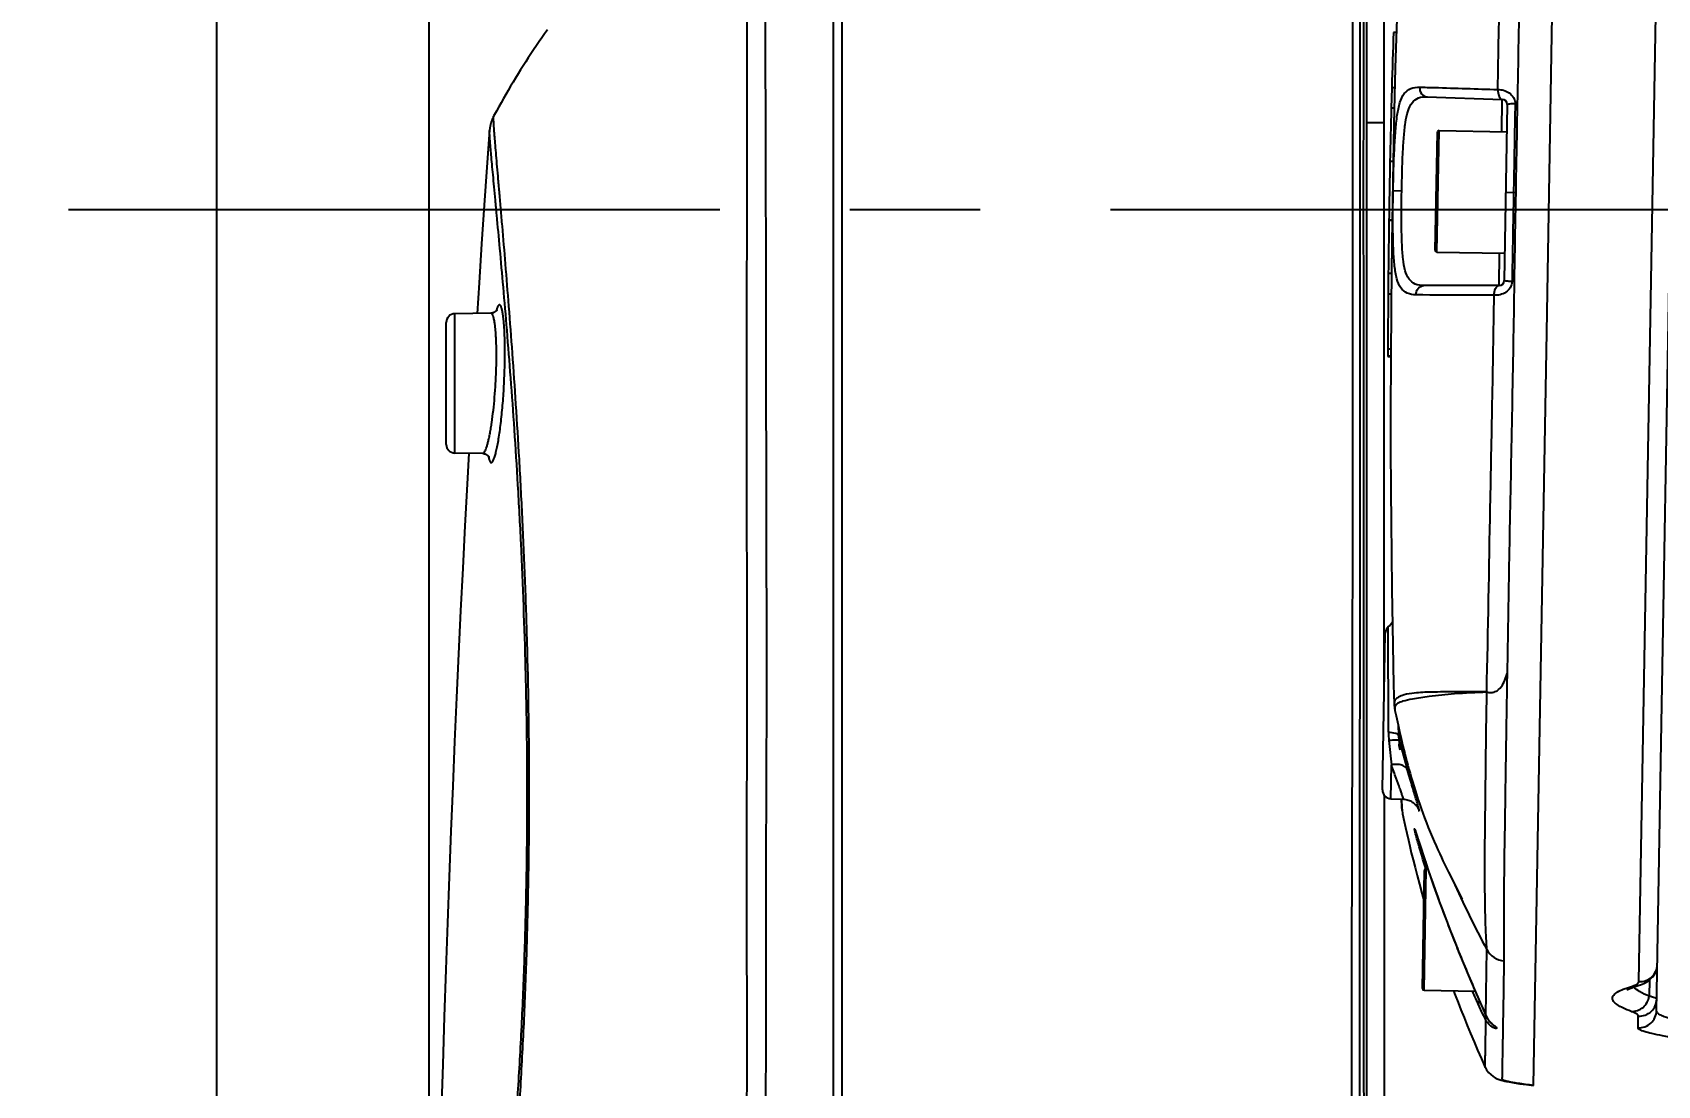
# Model space of a CAD drawing. Header units: millimetres. Extents: x 5828 to 6704, y 123 to 421.
# Drawn here: x 6445.01 to 6449.689, y 272.848 to 275.879 of the extents above; entities that cross this region are included whole.
import ezdxf

# ---------------------------------------------------------------- set-up
doc = ezdxf.new("R2010")
doc.units = ezdxf.units.MM
doc.linetypes.add('CENTER', pattern=[0.6, 0.375, -0.075, 0.075, -0.075])
for name, color, linetype in [('中心线', 7, 'Continuous'), ('外形图', 7, 'Continuous'), ('尺寸标注', 7, 'Continuous')]:
    doc.layers.add(name, color=color, linetype=linetype)
doc.styles.add('微软雅黑', font='msyh.ttc', dxfattribs={"height": 1.5})
doc.dimstyles.new('尺寸标注_1_20比例', dxfattribs={"dimtxt": 1.5, "dimasz": 1.25, "dimexe": 0.5, "dimexo": 0.4, "dimgap": 0.5, "dimtad": 1, "dimdec": 1, "dimlfac": 20, "dimdsep": 46, "dimtxsty": '微软雅黑', "dimcen": 0.09, "dimadec": 0, "dimazin": 0, "dimtp": 0.01, "dimtm": 0.01, "dimtfac": 1, "dimtdec": 1, "dimtofl": 0, "dimtmove": 0, "dimatfit": 3, "dimfxl": 1, "dimtolj": 1, "dimarcsym": 0})

# ---------------------------------------------------------------- blocks, each defined once
blk = doc.blocks.new('*D1094')
at = {"layer": 'Defpoints', "color": 0}
for p in [(6458.0147, 282.1502), (6446.1521, 270.8153), (6458.0147, 270.6863)]:
    blk.add_point(p, dxfattribs=at)
at = {"layer": '尺寸标注', "color": 0, "lineweight": -2}
for p, q in [((6446.1521, 271.2153), (6446.1521, 282.6502)), ((6458.0147, 271.0863), (6458.0147, 282.6502)), ((6447.4021, 282.1502), (6456.7647, 282.1502))]:
    blk.add_line(p, q, dxfattribs=at)
at = {"layer": '尺寸标注', "color": 0}
for points in [[(6447.4021, 282.3585), (6447.4021, 281.9418), (6446.1521, 282.1502)], [(6456.7647, 281.9418), (6456.7647, 282.3585), (6458.0147, 282.1502)]]:
    blk.add_solid(points, dxfattribs=at)
at = {"layer": '尺寸标注', "color": 0, "insert": (6452.2031, 283.4218), "char_height": 1.5, "attachment_point": 5, "style": '微软雅黑'}
blk.add_mtext('\\A1;{\\fAlibaba PuHuiTi 3.0 55 Regular|b0|i0|c134|p18;237.4}', dxfattribs=at)
blk = doc.blocks.new('*D1095')
at = {"layer": 'Defpoints', "color": 0}
for p in [(6458.6099, 287.4405), (6445.5413, 244.9578), (6458.6099, 244.9009)]:
    blk.add_point(p, dxfattribs=at)
at = {"layer": '尺寸标注', "color": 0, "lineweight": -2}
for p, q in [((6445.5413, 245.3578), (6445.5413, 287.9405)), ((6458.6099, 245.3009), (6458.6099, 287.9405)), ((6446.7913, 287.4405), (6457.3599, 287.4405))]:
    blk.add_line(p, q, dxfattribs=at)
at = {"layer": '尺寸标注', "color": 0}
for points in [[(6446.7913, 287.6488), (6446.7913, 287.2322), (6445.5413, 287.4405)], [(6457.3599, 287.2322), (6457.3599, 287.6488), (6458.6099, 287.4405)]]:
    blk.add_solid(points, dxfattribs=at)
at = {"layer": '尺寸标注', "color": 0, "insert": (6451.8537, 288.7121), "char_height": 1.5, "attachment_point": 5, "style": '微软雅黑'}
blk.add_mtext('\\A1;{\\fAlibaba PuHuiTi 3.0 55 Regular|b0|i0|c134|p18;260}', dxfattribs=at)

msp = doc.modelspace()

# ---------------------------------------------------------------- linework, layer by layer
at = {"layer": '中心线', "linetype": 'CENTER', "ltscale": 5}
msp.add_line((6458.9889, 275.3693), (6445.0104, 275.3693), dxfattribs=at)
at = {"layer": '外形图', "linetype": 'ByBlock'}
for p, q in [((6449.384, 275.8164), (6449.4219, 277.9843)), ((6449.6861, 273.0637), (6449.768, 277.757)), ((6449.6353, 273.1476), (6449.7144, 277.6749)), ((6448.9016, 273.9646), (6448.9016, 277.0939)), ((6447.3416, 261.0672), (6447.3416, 276.4787)), ((6448.8516, 276.4997), (6448.8516, 270.2569)), ((6448.9381, 275.9184), (6448.9341, 275.7776)), ((6448.9369, 275.8792), (6448.9287, 275.8793)), ((6449.3701, 275.0165), (6449.384, 275.8164)), ((6448.9341, 275.7776), (6448.93, 275.6144)), ((6448.9238, 275.7198), (6448.9223, 275.6615)), ((6448.9326, 275.7202), (6448.9238, 275.7204)), ((6448.9238, 275.7204), (6448.9238, 275.7198)), ((6448.9311, 275.6614), (6448.9223, 275.6615)), ((6449.0254, 275.6944), (6449.242, 275.6868)), ((6449.2404, 275.5939), (6449.242, 275.6868)), ((6449.2565, 275.6716), (6449.2477, 275.1657)), ((6448.9016, 275.6193), (6448.8516, 275.6193)), ((6448.93, 275.6144), (6448.9267, 275.4519)), ((6449.0491, 275.2521), (6449.0551, 275.5921)), ((6449.0541, 275.2471), (6449.0602, 275.597)), ((6449.0602, 275.597), (6449.2551, 275.5936)), ((6448.9278, 275.5082), (6448.9187, 275.5083)), ((6448.9267, 275.4519), (6448.9239, 275.2752)), ((6448.928, 275.4243), (6448.9262, 275.4243)), ((6448.928, 275.4243), (6448.9525, 275.4239)), ((6449.2816, 275.4181), (6449.2521, 275.4186)), ((6448.9158, 275.3389), (6448.9158, 275.3386)), ((6448.9248, 275.3388), (6448.9158, 275.3389)), ((6448.9248, 275.3385), (6448.9158, 275.3386)), ((6448.9239, 275.2752), (6448.9219, 275.0963)), ((6449.0541, 275.2471), (6449.249, 275.2437)), ((6449.2327, 275.1509), (6449.2343, 275.2439)), ((6448.914, 275.1854), (6448.9135, 275.1266)), ((6448.9228, 275.1853), (6448.914, 275.1854)), ((6449.2327, 275.1509), (6449.0159, 275.1509)), ((6448.9222, 275.1264), (6448.9135, 275.1266)), ((6446.3304, 275.0716), (6446.2262, 275.0697)), ((6446.2262, 274.6689), (6446.2262, 275.0697)), ((6448.9219, 275.0963), (6448.9208, 274.9301)), ((6446.2016, 274.6939), (6446.2016, 275.0448)), ((6449.3322, 272.8485), (6449.3701, 275.0165)), ((6448.921, 274.9674), (6448.9128, 274.9676)), ((6448.9128, 274.9674), (6448.9128, 274.9487)), ((6448.9128, 274.9487), (6448.9209, 274.9486)), ((6448.9128, 274.9486), (6448.9128, 274.9479)), ((6448.9128, 274.9479), (6448.9128, 274.9472)), ((6448.9128, 274.9472), (6448.9209, 274.947)), ((6448.9208, 274.9301), (6448.9205, 274.798)), ((6448.9205, 274.798), (6448.9206, 274.6849)), ((6448.9206, 274.6849), (6448.9211, 274.56)), ((6446.3066, 274.6675), (6446.2262, 274.6689)), ((6448.9211, 274.56), (6448.9217, 274.4706)), ((6448.9217, 274.4706), (6448.9227, 274.3764)), ((6448.9227, 274.3764), (6448.924, 274.2769)), ((6448.924, 274.2769), (6448.9257, 274.1715)), ((6448.9257, 274.1715), (6448.9279, 274.0594)), ((6448.897, 273.6991), (6448.9049, 274.1499)), ((6448.933, 273.9276), (6448.9362, 273.9126)), ((6448.9362, 273.9126), (6448.9419, 273.8867)), ((6448.9419, 273.8867), (6448.9463, 273.8674)), ((6448.9422, 273.8856), (6448.9433, 273.8563)), ((6448.9433, 273.8562), (6448.9433, 273.8563)), ((6448.9438, 273.8562), (6448.9448, 273.8311)), ((6448.9447, 273.8745), (6448.9459, 273.839)), ((6448.9463, 273.8674), (6448.9511, 273.8469)), ((6448.9511, 273.8469), (6448.9562, 273.8255)), ((6448.9562, 273.8255), (6448.9617, 273.8036)), ((6448.9211, 273.6737), (6448.9228, 273.7717)), ((6448.9016, 273.6842), (6448.9016, 270.2408)), ((6448.9211, 273.6737), (6448.9573, 273.6724)), ((6448.9509, 273.6726), (6448.9511, 273.6685)), ((6448.951, 273.6727), (6448.9518, 273.651)), ((6448.9511, 273.6685), (6448.9515, 273.658)), ((6448.9511, 273.6685), (6448.9513, 273.6643)), ((6448.9517, 273.6556), (6448.9518, 273.651)), ((6448.9518, 273.651), (6448.9518, 273.6508)), ((6448.9518, 273.6508), (6448.9518, 273.6503)), ((6448.952, 273.6726), (6448.9522, 273.6686)), ((6448.9522, 273.6686), (6448.9522, 273.6684)), ((6448.9522, 273.6684), (6448.9529, 273.6511)), ((6448.9529, 273.6511), (6448.9529, 273.6508)), ((6448.9529, 273.6508), (6448.9534, 273.6387)), ((6448.9597, 273.6085), (6448.9634, 273.5914)), ((6448.9634, 273.5914), (6448.967, 273.5751)), ((6448.967, 273.5751), (6448.9718, 273.5542)), ((6448.9909, 273.583), (6448.9911, 273.5826)), ((6448.9911, 273.5826), (6448.9913, 273.582)), ((6448.9913, 273.582), (6448.9916, 273.5812)), ((6448.9916, 273.5812), (6448.992, 273.5799)), ((6448.992, 273.5799), (6448.9926, 273.5783)), ((6448.9926, 273.5783), (6448.9937, 273.5748)), ((6448.9937, 273.5748), (6448.9962, 273.5672)), ((6448.9718, 273.5542), (6448.9757, 273.5374)), ((6448.9757, 273.5374), (6448.9802, 273.5185)), ((6448.9802, 273.5185), (6448.9853, 273.4979)), ((6449.0073, 273.533), (6449.0159, 273.507)), ((6448.9853, 273.4979), (6448.9908, 273.4758)), ((6448.9908, 273.4758), (6448.9969, 273.4525)), ((6449.0121, 273.1275), (6449.018, 273.4674)), ((6449.0159, 273.507), (6449.0229, 273.4859)), ((6449.017, 273.1224), (6449.0231, 273.4723)), ((6449.0229, 273.4859), (6449.0298, 273.4657)), ((6449.0231, 273.4723), (6449.0275, 273.4722)), ((6449.0298, 273.4657), (6449.0375, 273.4432)), ((6449.0798, 273.4779), (6449.0875, 273.4624)), ((6449.0875, 273.4624), (6449.1238, 273.3905)), ((6448.9969, 273.4525), (6449.0034, 273.4279)), ((6449.0034, 273.4279), (6449.0105, 273.4021)), ((6449.0375, 273.4432), (6449.0444, 273.4234)), ((6449.0444, 273.4234), (6449.0521, 273.4019)), ((6449.0105, 273.4021), (6449.0165, 273.381)), ((6449.0521, 273.4019), (6449.0607, 273.3782)), ((6449.0607, 273.3782), (6449.0678, 273.3589)), ((6449.0678, 273.3589), (6449.0756, 273.3382)), ((6449.0756, 273.3382), (6449.084, 273.316)), ((6449.084, 273.316), (6449.093, 273.2926)), ((6449.093, 273.2926), (6449.1027, 273.2679)), ((6449.1027, 273.2679), (6449.113, 273.2422)), ((6449.1951, 273.0501), (6449.1976, 273.2398)), ((6449.1276, 273.2063), (6449.1394, 273.1781)), ((6449.1394, 273.1781), (6449.1518, 273.1487)), ((6449.1518, 273.1487), (6449.1652, 273.1177)), ((6449.6657, 273.1521), (6449.6649, 273.1052)), ((6449.017, 273.1224), (6449.1643, 273.1198)), ((6449.1652, 273.1177), (6449.1948, 273.0501)), ((6449.1747, 273.0961), (6449.1745, 273.0964)), ((6449.1745, 273.0964), (6449.1747, 273.0961)), ((6449.1951, 273.0494), (6449.1948, 273.0501)), ((6449.1948, 273.0501), (6449.195, 273.0497)), ((6449.195, 273.0497), (6449.1951, 273.0494)), ((6449.1951, 273.0494), (6449.1951, 273.0501)), ((6449.633, 273.0147), (6449.6336, 273.0481)), ((6449.2, 273.0404), (6449.2002, 273.0401)), ((6449.2152, 273.0233), (6449.2155, 273.0231)), ((6449.1932, 272.9006), (6449.1931, 272.9007)), ((6449.244, 272.8623), (6449.2498, 272.8609)), ((6449.2496, 272.861), (6449.2498, 272.8609)), ((6449.2504, 272.8619), (6449.2502, 272.8619)), ((6449.3322, 272.8483), (6449.3322, 272.8485))]:
    msp.add_line(p, q, dxfattribs=at)
for points in [[(6446.4928, 275.8873), (6446.4847, 275.8759), (6446.4767, 275.8644), (6446.4688, 275.853), (6446.461, 275.8415), (6446.4532, 275.8299), (6446.4455, 275.8184), (6446.4379, 275.8068), (6446.4304, 275.7951), (6446.4229, 275.7835), (6446.4155, 275.7718), (6446.4083, 275.76), (6446.401, 275.7483), (6446.3939, 275.7365), (6446.3868, 275.7246), (6446.3798, 275.7128), (6446.3729, 275.7009), (6446.3661, 275.6889), (6446.3594, 275.677), (6446.3527, 275.665), (6446.3461, 275.653), (6446.3381, 275.6383)], [(6446.3381, 275.6382), (6446.3377, 275.6374), (6446.3372, 275.6365), (6446.3368, 275.6356), (6446.3364, 275.6348), (6446.336, 275.6339), (6446.3356, 275.6331), (6446.3352, 275.6323), (6446.3348, 275.6315), (6446.3345, 275.6307), (6446.3341, 275.6299), (6446.3338, 275.6291), (6446.3335, 275.6284), (6446.3332, 275.6276), (6446.3329, 275.6269), (6446.3326, 275.6261), (6446.3324, 275.6254), (6446.3321, 275.6247), (6446.3319, 275.624), (6446.3316, 275.6233), (6446.3314, 275.6227), (6446.3312, 275.622), (6446.331, 275.6214), (6446.3308, 275.6207), (6446.3306, 275.6201), (6446.3304, 275.6195), (6446.3302, 275.6188), (6446.33, 275.6182), (6446.3299, 275.6176), (6446.3297, 275.617), (6446.3295, 275.6164), (6446.3294, 275.6158), (6446.3292, 275.6153), (6446.3291, 275.6147), (6446.329, 275.6141), (6446.3288, 275.6136), (6446.3287, 275.613), (6446.3286, 275.6125), (6446.3284, 275.6119), (6446.3283, 275.6114), (6446.3282, 275.6108), (6446.3281, 275.6103), (6446.328, 275.6098), (6446.3279, 275.6092), (6446.3278, 275.6087), (6446.3277, 275.6082), (6446.3276, 275.6077), (6446.3275, 275.6072), (6446.3274, 275.6066), (6446.3274, 275.6061), (6446.3273, 275.6056), (6446.3272, 275.6051), (6446.3271, 275.6046), (6446.3271, 275.6041), (6446.327, 275.6036), (6446.3269, 275.6031), (6446.3269, 275.6025), (6446.3268, 275.602), (6446.3267, 275.6015), (6446.3267, 275.601), (6446.3266, 275.6005), (6446.3266, 275.6), (6446.3265, 275.5994), (6446.3265, 275.5989), (6446.3264, 275.5984), (6446.3264, 275.5978), (6446.3187, 275.4917)], [(6446.3187, 275.4917), (6446.3111, 275.3821), (6446.3035, 275.2713), (6446.2962, 275.1592), (6446.2905, 275.0709)], [(6446.3472, 275.0801), (6446.3472, 275.0801), (6446.3471, 275.08), (6446.3471, 275.08), (6446.3471, 275.0799), (6446.347, 275.0799), (6446.347, 275.0798), (6446.3469, 275.0797), (6446.3469, 275.0796), (6446.3468, 275.0795), (6446.3467, 275.0794), (6446.3466, 275.0793), (6446.3465, 275.0792), (6446.3464, 275.079), (6446.3463, 275.0789), (6446.3462, 275.0787), (6446.3461, 275.0786), (6446.3459, 275.0784), (6446.3458, 275.0783), (6446.3456, 275.0781), (6446.3455, 275.0779), (6446.3453, 275.0778), (6446.3451, 275.0776), (6446.345, 275.0774), (6446.3448, 275.0772), (6446.3446, 275.077), (6446.3444, 275.0769), (6446.3441, 275.0767), (6446.3439, 275.0765), (6446.3437, 275.0763), (6446.3434, 275.0761), (6446.3432, 275.0759), (6446.3429, 275.0757), (6446.3426, 275.0755), (6446.3424, 275.0753), (6446.3421, 275.0751), (6446.3418, 275.0749), (6446.3414, 275.0747), (6446.3411, 275.0745), (6446.3408, 275.0743), (6446.3404, 275.0741), (6446.3401, 275.0739), (6446.3397, 275.0738), (6446.3393, 275.0736), (6446.3389, 275.0734), (6446.3385, 275.0732), (6446.3381, 275.0731), (6446.3377, 275.0729), (6446.3372, 275.0728), (6446.3368, 275.0726), (6446.3363, 275.0725), (6446.3359, 275.0723), (6446.3354, 275.0722), (6446.3349, 275.0721), (6446.3344, 275.072), (6446.3339, 275.0719), (6446.3334, 275.0718), (6446.3329, 275.0718), (6446.3324, 275.0717), (6446.3319, 275.0716), (6446.3314, 275.0716), (6446.3309, 275.0716), (6446.3304, 275.0716)], [(6446.2666, 274.6682), (6446.2617, 274.5792), (6446.2552, 274.4592), (6446.249, 274.3378), (6446.2429, 274.2151), (6446.2369, 274.0909), (6446.2312, 273.9654), (6446.2256, 273.8384), (6446.2202, 273.71), (6446.215, 273.5802), (6446.2099, 273.4489), (6446.2051, 273.3162), (6446.2004, 273.1819), (6446.1959, 273.0461), (6446.1916, 272.9088), (6446.1874, 272.77)], [(6446.3066, 274.6675), (6446.3071, 274.6675), (6446.3076, 274.6674), (6446.3081, 274.6674), (6446.3086, 274.6674), (6446.3091, 274.6673), (6446.3097, 274.6672), (6446.3102, 274.6671), (6446.3107, 274.667), (6446.3112, 274.6669), (6446.3117, 274.6668), (6446.3122, 274.6667), (6446.3127, 274.6665), (6446.3132, 274.6664), (6446.3136, 274.6662), (6446.3141, 274.6661), (6446.3145, 274.6659), (6446.315, 274.6657), (6446.3154, 274.6655), (6446.3158, 274.6653), (6446.3162, 274.6651), (6446.3166, 274.6649), (6446.317, 274.6647), (6446.3174, 274.6645), (6446.3178, 274.6643), (6446.3181, 274.664), (6446.3184, 274.6638), (6446.3188, 274.6636), (6446.3191, 274.6634), (6446.3194, 274.6632), (6446.3197, 274.6629), (6446.32, 274.6627), (6446.3203, 274.6625), (6446.3205, 274.6623), (6446.3208, 274.662), (6446.321, 274.6618), (6446.3213, 274.6616), (6446.3215, 274.6614), (6446.3217, 274.6612), (6446.3219, 274.6609), (6446.3221, 274.6607), (6446.3223, 274.6605), (6446.3225, 274.6603), (6446.3226, 274.6601), (6446.3228, 274.6599), (6446.323, 274.6597), (6446.3231, 274.6595), (6446.3233, 274.6594), (6446.3234, 274.6592), (6446.3235, 274.659), (6446.3236, 274.6588), (6446.3237, 274.6587), (6446.3238, 274.6585), (6446.3239, 274.6584), (6446.324, 274.6582), (6446.3241, 274.6581), (6446.3242, 274.658), (6446.3242, 274.6579), (6446.3243, 274.6577), (6446.3244, 274.6576), (6446.3244, 274.6576), (6446.3244, 274.6575), (6446.3245, 274.6574), (6446.3245, 274.6574), (6446.3245, 274.6573), (6446.3245, 274.6573), (6446.3245, 274.6573)], [(6448.9279, 274.0594), (6448.9293, 274.0005), (6448.9306, 273.9469)], [(6448.9306, 273.9469), (6448.9308, 273.9437), (6448.9317, 273.9344), (6448.933, 273.9276)], [(6448.9617, 273.8036), (6448.9645, 273.7925), (6448.9674, 273.7814), (6448.9704, 273.7701), (6448.9735, 273.7586), (6448.9767, 273.7471), (6448.9801, 273.7352), (6448.9836, 273.7232), (6448.9873, 273.7109), (6448.9911, 273.6984), (6448.9951, 273.6857), (6448.9993, 273.6728), (6449.0037, 273.6596), (6449.0083, 273.6461), (6449.0132, 273.6325), (6449.0183, 273.6186), (6449.0236, 273.6047), (6449.029, 273.5909), (6449.0346, 273.5772), (6449.0402, 273.5637), (6449.0458, 273.5507), (6449.0514, 273.5381), (6449.0568, 273.5263), (6449.0619, 273.5152), (6449.0667, 273.505), (6449.0713, 273.4954), (6449.0798, 273.4779)], [(6448.9518, 273.6503), (6448.9519, 273.6498), (6448.9519, 273.6492), (6448.9519, 273.6486), (6448.952, 273.6481), (6448.952, 273.6475), (6448.9521, 273.647), (6448.9521, 273.6465), (6448.9522, 273.646), (6448.9523, 273.6454), (6448.9524, 273.6446), (6448.9525, 273.6437), (6448.9526, 273.6426), (6448.9529, 273.6413), (6448.9532, 273.6397), (6448.9534, 273.6387)], [(6448.9574, 273.6724), (6448.9604, 273.6722), (6448.9643, 273.6717), (6448.9679, 273.6709), (6448.9714, 273.6699), (6448.9746, 273.6687), (6448.9776, 273.6674), (6448.9803, 273.6659), (6448.9829, 273.6643), (6448.9853, 273.6627), (6448.9875, 273.661), (6448.9894, 273.6592), (6448.9912, 273.6575), (6448.9928, 273.6558), (6448.9941, 273.6543), (6448.9952, 273.6528), (6448.9962, 273.6515), (6448.9971, 273.6503), (6448.9978, 273.6491), (6448.9984, 273.6482), (6448.9988, 273.6473), (6448.9992, 273.6466), (6448.9995, 273.6461), (6448.9997, 273.6457), (6448.9998, 273.6454), (6448.9999, 273.6452), (6448.9999, 273.6452)], [(6448.9534, 273.6387), (6448.9545, 273.6331), (6448.9547, 273.6323), (6448.9549, 273.6313), (6448.9551, 273.6303), (6448.9597, 273.6085)], [(6448.9908, 273.5834), (6448.9908, 273.5834), (6448.9908, 273.5833), (6448.9909, 273.5832), (6448.9909, 273.583)], [(6448.9962, 273.5672), (6448.9993, 273.5577), (6448.9998, 273.5561), (6449.0004, 273.5544), (6449.001, 273.5526), (6449.0016, 273.5507), (6449.0073, 273.533)], [(6449.1238, 273.3905), (6449.1266, 273.3848), (6449.1268, 273.3845)], [(6449.113, 273.2422), (6449.1165, 273.2334), (6449.1276, 273.2063)], [(6449.6222, 273.1326), (6449.6359, 273.1369), (6449.6405, 273.1384), (6449.645, 273.1402), (6449.6494, 273.1421), (6449.6538, 273.1443), (6449.6582, 273.1468), (6449.6626, 273.1497), (6449.667, 273.1531), (6449.6712, 273.1569), (6449.6753, 273.1614), (6449.679, 273.1664), (6449.6822, 273.1719), (6449.6848, 273.1779), (6449.6868, 273.1842), (6449.688, 273.1906), (6449.6884, 273.1966)], [(6449.1021, 273.1209), (6449.1066, 273.1088), (6449.1147, 273.0875), (6449.1232, 273.0659), (6449.132, 273.0437), (6449.1411, 273.0211), (6449.1507, 272.9979), (6449.1608, 272.9742), (6449.1712, 272.9499), (6449.1822, 272.925), (6449.1932, 272.9006)], [(6449.6026, 273.1244), (6449.6023, 273.1241), (6449.6028, 273.1245), (6449.605, 273.1257), (6449.6089, 273.1276), (6449.6147, 273.1299), (6449.6222, 273.1326)], [(6449.1948, 273.0501), (6449.1969, 273.0458), (6449.1994, 273.0413), (6449.2021, 273.0374), (6449.2047, 273.034), (6449.2071, 273.0312), (6449.2094, 273.0288), (6449.2114, 273.0268), (6449.2131, 273.0253), (6449.2152, 273.0233)], [(6449.1932, 272.9008), (6449.197, 272.8937), (6449.2026, 272.886), (6449.209, 272.8796), (6449.2155, 272.8745), (6449.2217, 272.8708), (6449.2275, 272.8679), (6449.233, 272.8657), (6449.2384, 272.8639), (6449.244, 272.8623)], [(6449.2497, 272.8609), (6449.2621, 272.8584), (6449.2764, 272.8559), (6449.2927, 272.8534), (6449.3114, 272.8509), (6449.3322, 272.8484)]]:
    msp.add_lwpolyline(points, dxfattribs=at)
for centre, radius, start, end in [((6477.171, 274.9313), 28.2581, 178.0774, 178.39959), ((6477.1668, 274.9314), 28.254, 178.51918, 178.82985), ((6449.2415, 275.6719), 0.015, 359, 88), ((6449.0601, 275.592), 0.005, 89, 179), ((6477.1641, 274.9314), 28.2512, 178.82985, 179.17352), ((6477.1664, 274.9314), 28.2536, 179.17416, 179.48478), ((6449.0541, 275.2521), 0.005, 179, 269), ((6449.2327, 275.1659), 0.015, 270, 359), ((6477.171, 274.9313), 28.2582, 179.60415, 179.92634), ((6446.2266, 275.0448), 0.025, 91, 180), ((6446.2266, 274.6939), 0.025, 180, 269), ((6448.9299, 274.1495), 0.025, 129.5822, 179), ((6448.8821, 274.2073), 0.05, 309.5822, 330.3588), ((6448.9708, 273.9357), 0.0387, 190.6275, 192.1377), ((6449.1657, 273.8657), 0.2513, 180.1868, 185.6333), ((6462.184, 275.1825), 13.3359, 185.77315, 186.0726), ((6449.0215, 273.8593), 0.0782, 182.3141, 195.0789), ((6454.1079, 275.2452), 5.3501, 195.2385, 196.1651), ((6449.0164, 273.8339), 0.0722, 182.2516, 195.2205), ((6448.922, 273.6987), 0.025, 179, 268), ((6449.2422, 273.7403), 0.2604, 201.136, 201.3311), ((6449.2159, 273.73), 0.2322, 201.3325, 201.4578), ((6449.023, 273.4673), 0.005, 89, 179), ((6451.8612, 274.6788), 3.0275, 204.1855, 208.3799), ((6449.2518, 273.2678), 0.061, 207.2694, 266.135), ((6449.6384, 273.1975), 0.05, 266.4578, 358.9323), ((6449.0171, 273.1274), 0.005, 179, 269), ((6451.4516, 274.1537), 2.5183, 204.2371, 205.2727), ((6449.6367, 273.0979), 0.05, 266.4786, 358.9613), ((6449.2159, 273.0453), 0.0229, 166.9715, 167.9924), ((6449.2162, 273.0452), 0.0232, 163.2111, 166.9653), ((6449.2549, 273.0762), 0.0655, 204.1748, 204.8563), ((6449.2553, 273.0764), 0.066, 204.8594, 208.4713), ((6449.2556, 273.0766), 0.0663, 208.4693, 209.625), ((6449.2561, 273.0768), 0.0669, 209.6282, 213.0505), ((6449.6361, 273.0646), 0.05, 266.4849, 358.9685), ((6449.2798, 273.1021), 0.1016, 230.2358, 230.8493), ((6449.2628, 272.9184), 0.0589, 257.2576, 266.1728)]:
    msp.add_arc(centre, radius, start, end, dxfattribs=at)
for points, knots in [([(6449.2291, 275.7152), (6449.231, 275.8186), (6449.2348, 276.0214), (6449.2403, 276.402), (6449.245, 276.6791), (6449.2475, 276.8569)], [0, 0, 0, 0, 0.271929, 0.532696, 1, 1, 1, 1]), ([(6449.2816, 275.4181), (6449.2837, 275.5419), (6449.2885, 275.786), (6449.2946, 276.1434), (6449.299, 276.4803), (6449.3037, 276.6968), (6449.305, 276.8)], [0, 0, 0, 0, 0.268749, 0.529973, 0.775943, 1, 1, 1, 1]), ([(6448.8094, 273.3694), (6448.8095, 273.4181), (6448.8097, 273.5154), (6448.8102, 273.6612), (6448.8107, 273.8062), (6448.8114, 274.0899), (6448.8113, 274.4142), (6448.8114, 274.7755), (6448.8117, 275.1045), (6448.8119, 275.4132), (6448.8117, 275.6992), (6448.8114, 275.8851), (6448.811, 276.0497), (6448.8106, 276.1912), (6448.8102, 276.3087), (6448.8098, 276.401), (6448.8093, 276.4618), (6448.809, 276.4973), (6448.8088, 276.5105), (6448.8087, 276.5161)], [0, 0, 0, 0, 0.046461, 0.092802, 0.138926, 0.184749, 0.363226, 0.448155, 0.529175, 0.67692, 0.742494, 0.801776, 0.854218, 0.899338, 0.936753, 0.966169, 0.987326, 0.994734, 1, 1, 1, 1]), ([(6447.1184, 276.4627), (6447.1184, 276.4552), (6447.1185, 276.4356), (6447.1187, 276.3781), (6447.119, 276.3023), (6447.1192, 276.2086), (6447.1194, 276.0806), (6447.1197, 275.8906), (6447.1206, 275.6291), (6447.1214, 275.3267), (6447.1218, 274.9889), (6447.1223, 274.6879), (6447.1229, 274.434), (6447.1233, 274.2356), (6447.1236, 274.0333), (6447.1232, 273.828), (6447.1223, 273.6206), (6447.1216, 273.4469), (6447.1216, 273.3076), (6447.1218, 273.2032), (6447.122, 273.0989), (6447.1219, 272.995), (6447.1213, 272.8915), (6447.1206, 272.7884), (6447.1205, 272.6856), (6447.1209, 272.583), (6447.1216, 272.4803), (6447.1221, 272.3777), (6447.122, 272.2751), (6447.1214, 272.1382), (6447.1204, 272.0013), (6447.1198, 271.8644), (6447.1197, 271.7275), (6447.12, 271.5906), (6447.1203, 271.4537), (6447.1205, 271.3168), (6447.1204, 271.1455), (6447.1197, 270.94), (6447.1192, 270.7345), (6447.119, 270.5289), (6447.1191, 270.3232), (6447.1194, 270.0488), (6447.1197, 269.7055), (6447.1195, 269.2933), (6447.1191, 268.8808), (6447.1188, 268.4678), (6447.1185, 268.0544), (6447.1179, 267.6405), (6447.1169, 267.2262), (6447.1162, 266.8806), (6447.1159, 266.6038), (6447.1158, 266.3268), (6447.1161, 265.9801), (6447.1165, 265.5638), (6447.1164, 265.147), (6447.1163, 264.869), (6447.1163, 264.7299)], [0, 0, 0, 0, 0.001908, 0.00501, 0.014723, 0.021288, 0.028955, 0.047455, 0.06988, 0.09581, 0.124774, 0.156259, 0.172773, 0.189703, 0.206972, 0.2245, 0.242204, 0.260003, 0.268914, 0.277819, 0.286708, 0.295567, 0.304389, 0.313173, 0.32193, 0.330677, 0.339421, 0.348168, 0.356918, 0.365669, 0.38317, 0.391919, 0.400668, 0.418169, 0.426922, 0.435676, 0.453188, 0.470704, 0.488224, 0.505748, 0.523279, 0.540816, 0.575915, 0.611044, 0.646207, 0.681405, 0.716641, 0.751915, 0.78723, 0.822588, 0.840283, 0.857989, 0.893434, 0.928919, 0.964443, 1, 1, 1, 1]), ([(6447.315, 276.476), (6447.315, 276.456), (6447.315, 276.3971), (6447.3151, 276.2814), (6447.3151, 276.1119), (6447.3152, 275.7884), (6447.3152, 275.2811), (6447.3153, 274.5766), (6447.3153, 273.9242), (6447.3153, 273.4419), (6447.3153, 273.1605), (6447.3153, 272.8809), (6447.3152, 272.5332), (6447.3152, 272.117), (6447.3152, 271.7011), (6447.3151, 271.1462), (6447.315, 270.4521), (6447.3149, 269.3391), (6447.3148, 267.9437), (6447.3146, 266.2637), (6447.3146, 265.1411), (6447.3146, 264.5786)], [0, 0, 0, 0, 0.005054, 0.014844, 0.029176, 0.047796, 0.096414, 0.157092, 0.22544, 0.260921, 0.278704, 0.2964, 0.331428, 0.36638, 0.401334, 0.436301, 0.506289, 0.576374, 0.716945, 0.858146, 1, 1, 1, 1]), ([(6448.8319, 273.3693), (6448.8319, 273.4662), (6448.8322, 273.6593), (6448.8325, 273.9467), (6448.8325, 274.2293), (6448.8325, 274.5892), (6448.8326, 275.009), (6448.8327, 275.4672), (6448.8326, 275.8068), (6448.8324, 276.039), (6448.8323, 276.1799), (6448.8322, 276.2966), (6448.832, 276.3884), (6448.8318, 276.4542), (6448.8317, 276.4895), (6448.8316, 276.5026)], [0, 0, 0, 0, 0.092824, 0.184817, 0.275246, 0.363339, 0.52937, 0.677228, 0.802071, 0.854475, 0.899554, 0.936926, 0.966286, 0.98738, 1, 1, 1, 1]), ([(6448.843, 276.4884), (6448.8429, 276.4755), (6448.8429, 276.4408), (6448.8427, 276.3758), (6448.8426, 276.285), (6448.8424, 276.1148), (6448.8422, 275.8451), (6448.8419, 275.4601), (6448.8421, 275.092), (6448.8422, 274.7652), (6448.8422, 274.5007), (6448.8422, 274.2265), (6448.8423, 273.9449), (6448.8426, 273.6583), (6448.8428, 273.4659), (6448.8428, 273.3693)], [0, 0, 0, 0, 0.012414, 0.033311, 0.062511, 0.099762, 0.197076, 0.321913, 0.469985, 0.551178, 0.636228, 0.724402, 0.814942, 0.907071, 1, 1, 1, 1]), ([(6447.0689, 276.4455), (6447.0689, 276.4259), (6447.0689, 276.3683), (6447.0688, 276.2849), (6447.0684, 276.1909), (6447.0679, 276.0625), (6447.0674, 275.9178), (6447.0672, 275.7573), (6447.067, 275.5678), (6447.0667, 275.307), (6447.0662, 274.9689), (6447.0661, 274.6678), (6447.0665, 274.4139), (6447.0669, 274.2157), (6447.0672, 274.0136), (6447.0669, 273.8432), (6447.0665, 273.7057), (6447.066, 273.5671), (6447.0657, 273.4282), (6447.066, 273.2893), (6447.0665, 273.1851), (6447.067, 273.0811), (6447.0671, 272.9432), (6447.0663, 272.8059), (6447.0667, 272.6689), (6447.0675, 272.5665), (6447.0684, 272.4641), (6447.0689, 272.3617), (6447.0689, 272.2593), (6447.0683, 272.1227), (6447.0674, 271.9861), (6447.067, 271.8495), (6447.0671, 271.713), (6447.0676, 271.5764), (6447.068, 271.4398), (6447.0683, 271.3031), (6447.0682, 271.1323), (6447.0678, 270.9272), (6447.0674, 270.7221), (6447.0673, 270.4485), (6447.0679, 270.1749), (6447.0685, 269.901), (6447.0689, 269.627), (6447.0691, 269.3528), (6447.0691, 269.0785), (6447.0692, 268.8039), (6447.0694, 268.4605), (6447.0697, 268.0479), (6447.0697, 267.635), (6447.0693, 267.2215), (6447.0691, 266.8767), (6447.0691, 266.6006), (6447.0694, 266.3241), (6447.07, 265.9783), (6447.0705, 265.5629), (6447.0703, 265.1471), (6447.0698, 264.8697), (6447.0696, 264.731)], [0, 0, 0, 0, 0.005017, 0.014769, 0.021364, 0.029067, 0.04765, 0.058441, 0.070164, 0.096179, 0.125219, 0.15676, 0.173293, 0.190236, 0.207512, 0.225041, 0.233875, 0.242741, 0.26053, 0.269434, 0.278331, 0.28721, 0.296058, 0.313641, 0.322391, 0.331132, 0.339872, 0.348614, 0.357358, 0.366103, 0.383591, 0.392334, 0.401077, 0.418566, 0.427313, 0.436062, 0.453562, 0.471065, 0.488572, 0.506084, 0.541129, 0.558662, 0.576204, 0.611311, 0.628877, 0.646452, 0.681628, 0.716841, 0.752093, 0.787386, 0.82272, 0.840404, 0.858098, 0.893517, 0.928976, 0.964472, 1, 1, 1, 1]), ([(6448.928, 275.4243), (6448.9287, 275.4639), (6448.9301, 275.5212), (6448.9342, 275.5936), (6448.9386, 275.6388), (6448.9455, 275.6753), (6448.9571, 275.7034), (6448.9785, 275.7205), (6448.9957, 275.7222), (6449.0044, 275.722)], [0, 0, 0, 0, 0.356884, 0.516258, 0.653886, 0.765202, 0.850703, 0.921873, 1, 1, 1, 1]), ([(6449.0044, 275.722), (6449.0037, 275.7155), (6449.0068, 275.7018), (6449.0194, 275.6946), (6449.0254, 275.6944)], [0, 0, 0, 0, 0.523316, 1, 1, 1, 1]), ([(6449.0044, 275.722), (6449.0187, 275.7217), (6449.0936, 275.7197), (6449.1685, 275.7172), (6449.2291, 275.7152)], [0, 0, 0, 0, 0.19082, 1, 1, 1, 1]), ([(6449.2291, 275.7152), (6449.2348, 275.7154), (6449.2465, 275.7138), (6449.2629, 275.7063), (6449.2757, 275.6927), (6449.2791, 275.6802), (6449.279, 275.6741)], [0, 0, 0, 0, 0.23902, 0.487912, 0.742811, 1, 1, 1, 1]), ([(6449.2291, 275.715), (6449.2292, 275.7084), (6449.2305, 275.6983), (6449.2379, 275.687), (6449.242, 275.6868)], [0, 0, 0, 0, 0.616441, 1, 1, 1, 1]), ([(6448.9525, 275.4239), (6448.9532, 275.4595), (6448.9545, 275.5111), (6448.9583, 275.5765), (6448.9624, 275.6177), (6448.969, 275.6513), (6448.9801, 275.6775), (6449.0007, 275.6934), (6449.0171, 275.6947), (6449.0254, 275.6944)], [0, 0, 0, 0, 0.350342, 0.507789, 0.644932, 0.757211, 0.84457, 0.918239, 1, 1, 1, 1]), ([(6449.279, 275.6741), (6449.2761, 275.6741), (6449.2708, 275.674), (6449.2635, 275.6736), (6449.2596, 275.6729), (6449.2565, 275.6722), (6449.2565, 275.6716)], [0, 0, 0, 0, 0.383089, 0.701355, 0.913952, 1, 1, 1, 1]), ([(6449.279, 275.6741), (6449.2786, 275.6528), (6449.2772, 275.5676), (6449.2757, 275.4823), (6449.2746, 275.4182)], [0, 0, 0, 0, 0.24925, 1, 1, 1, 1]), ([(6446.4104, 264.3603), (6446.396, 264.6231), (6446.3771, 265.0175), (6446.3563, 265.5433), (6446.3382, 266.0686), (6446.3205, 266.7247), (6446.3067, 267.5111), (6446.3012, 268.1654), (6446.3001, 268.6881), (6446.3012, 269.2095), (6446.3055, 269.7301), (6446.314, 270.2498), (6446.3224, 270.6386), (6446.3312, 270.9621), (6446.3393, 271.2205), (6446.346, 271.4141), (6446.3533, 271.6073), (6446.3613, 271.8003), (6446.37, 271.9931), (6446.3791, 272.1858), (6446.3887, 272.3783), (6446.3974, 272.5385), (6446.405, 272.6664), (6446.4109, 272.7622), (6446.4167, 272.8584), (6446.422, 272.9551), (6446.4268, 273.0524), (6446.4321, 273.1833), (6446.437, 273.3476), (6446.4404, 273.5445), (6446.4413, 273.8032), (6446.4372, 274.0572), (6446.429, 274.3045), (6446.4213, 274.4803), (6446.4125, 274.6477), (6446.4028, 274.8055), (6446.3927, 274.9523), (6446.3825, 275.0871), (6446.3727, 275.209), (6446.3649, 275.302), (6446.3591, 275.3692), (6446.3552, 275.414), (6446.3517, 275.4549), (6446.3485, 275.4917), (6446.3456, 275.5246), (6446.3432, 275.5533), (6446.3415, 275.5746), (6446.3404, 275.5895), (6446.3397, 275.5992), (6446.3391, 275.6078), (6446.3386, 275.6153), (6446.3382, 275.6217), (6446.338, 275.6271), (6446.3378, 275.6314), (6446.3378, 275.6344), (6446.3378, 275.6362), (6446.3379, 275.6371), (6446.338, 275.6378), (6446.3381, 275.6381), (6446.3381, 275.6382)], [0, 0, 0, 0, 0.069978, 0.104941, 0.139884, 0.209701, 0.279394, 0.348935, 0.383648, 0.418322, 0.48753, 0.522043, 0.556491, 0.590884, 0.608062, 0.625223, 0.642362, 0.659474, 0.676569, 0.693662, 0.710752, 0.727802, 0.736305, 0.744805, 0.753328, 0.761905, 0.770545, 0.779242, 0.796725, 0.814222, 0.831604, 0.865483, 0.881735, 0.897369, 0.912265, 0.926304, 0.939376, 0.951384, 0.962243, 0.97187, 0.976195, 0.980181, 0.983819, 0.9871, 0.99002, 0.992573, 0.994756, 0.995706, 0.996563, 0.997326, 0.997994, 0.998566, 0.999044, 0.999426, 0.999713, 0.99982, 0.999903, 0.999963, 1, 1, 1, 1]), ([(6446.4018, 264.3605), (6446.3869, 264.6213), (6446.3673, 265.0126), (6446.3459, 265.5344), (6446.3274, 266.0557), (6446.3093, 266.7067), (6446.2955, 267.487), (6446.2901, 268.1362), (6446.2892, 268.6548), (6446.2904, 269.172), (6446.2949, 269.6885), (6446.3035, 270.2041), (6446.312, 270.5897), (6446.3226, 270.9746), (6446.3331, 271.2949), (6446.3428, 271.5507), (6446.3507, 271.7422), (6446.3594, 271.9334), (6446.3685, 272.1244), (6446.3781, 272.3154), (6446.3867, 272.4743), (6446.3941, 272.6012), (6446.3999, 272.6962), (6446.4059, 272.7912), (6446.4118, 272.8866), (6446.4172, 272.9826), (6446.4219, 273.0793), (6446.4258, 273.1766), (6446.4301, 273.307), (6446.4337, 273.47), (6446.4354, 273.6647), (6446.4343, 273.8572), (6446.4295, 274.1048), (6446.4207, 274.3443), (6446.4085, 274.5739), (6446.3985, 274.733), (6446.3879, 274.8814), (6446.3771, 275.0181), (6446.3665, 275.1422), (6446.3566, 275.2527), (6446.3489, 275.336), (6446.3434, 275.3952), (6446.3398, 275.4338), (6446.3365, 275.4684), (6446.3337, 275.499), (6446.3313, 275.5255), (6446.3293, 275.5479), (6446.3279, 275.5662), (6446.327, 275.5788), (6446.3265, 275.5867), (6446.3263, 275.5911), (6446.3262, 275.5945), (6446.3263, 275.5963), (6446.3263, 275.5971)], [0, 0, 0, 0, 0.069696, 0.104517, 0.139319, 0.20885, 0.278253, 0.3475, 0.382064, 0.416588, 0.485494, 0.519856, 0.554152, 0.588391, 0.622576, 0.63964, 0.656677, 0.673692, 0.6907, 0.707709, 0.724694, 0.733164, 0.74162, 0.750078, 0.758566, 0.767114, 0.775727, 0.784393, 0.793093, 0.810525, 0.827889, 0.845047, 0.86186, 0.893954, 0.908994, 0.923201, 0.936467, 0.948691, 0.95979, 0.969685, 0.978296, 0.982095, 0.985544, 0.988638, 0.991373, 0.993743, 0.995744, 0.997373, 0.998626, 0.999112, 0.999502, 0.999799, 1, 1, 1, 1]), ([(6448.994, 275.1241), (6448.9853, 275.1242), (6448.9682, 275.1265), (6448.9474, 275.1443), (6448.9368, 275.1728), (6448.9311, 275.2095), (6448.9283, 275.2548), (6448.9268, 275.3274), (6448.9273, 275.3847), (6448.928, 275.4243)], [0, 0, 0, 0, 0.078127, 0.149296, 0.234797, 0.34612, 0.483744, 0.643122, 1, 1, 1, 1]), ([(6449.0159, 275.1509), (6449.0076, 275.1509), (6448.9912, 275.1528), (6448.9712, 275.1694), (6448.9611, 275.196), (6448.9557, 275.2298), (6448.953, 275.2711), (6448.9515, 275.3366), (6448.9519, 275.3882), (6448.9525, 275.4239)], [0, 0, 0, 0, 0.081759, 0.155432, 0.242789, 0.355068, 0.492212, 0.649659, 1, 1, 1, 1]), ([(6449.2568, 274.0362), (6449.259, 274.1394), (6449.2619, 274.3559), (6449.2693, 274.6928), (6449.2757, 275.0502), (6449.2794, 275.2943), (6449.2816, 275.4181)], [0, 0, 0, 0, 0.224057, 0.470026, 0.731251, 1, 1, 1, 1]), ([(6449.2746, 275.4182), (6449.2735, 275.3542), (6449.272, 275.2689), (6449.2704, 275.1836), (6449.2701, 275.1624)], [0, 0, 0, 0, 0.75075, 1, 1, 1, 1]), ([(6448.994, 275.1241), (6448.9935, 275.1306), (6448.9971, 275.1441), (6449.0099, 275.1509), (6449.0159, 275.1509)], [0, 0, 0, 0, 0.523288, 1, 1, 1, 1]), ([(6449.2701, 275.1624), (6449.27, 275.1562), (6449.2662, 275.1439), (6449.2528, 275.1308), (6449.2362, 275.1238), (6449.2244, 275.1227), (6449.2188, 275.123)], [0, 0, 0, 0, 0.25719, 0.512092, 0.76099, 1, 1, 1, 1]), ([(6449.2188, 275.1231), (6449.2188, 275.1266), (6449.2195, 275.1334), (6449.2225, 275.1435), (6449.2284, 275.1509), (6449.2327, 275.1509)], [0, 0, 0, 0, 0.317628, 0.608642, 1, 1, 1, 1]), ([(6449.2701, 275.1624), (6449.2671, 275.1624), (6449.2619, 275.1627), (6449.2546, 275.1634), (6449.2507, 275.1642), (6449.2476, 275.165), (6449.2477, 275.1657)], [0, 0, 0, 0, 0.383083, 0.701346, 0.913946, 1, 1, 1, 1]), ([(6449.2188, 275.1231), (6449.1965, 275.1231), (6449.1216, 275.1232), (6449.0466, 275.1235), (6448.994, 275.1241)], [0, 0, 0, 0, 0.297157, 1, 1, 1, 1]), ([(6449.1973, 273.9814), (6449.2011, 274.1592), (6449.2059, 274.4363), (6449.2137, 274.8168), (6449.2171, 275.0196), (6449.2188, 275.1231)], [0, 0, 0, 0, 0.467304, 0.728071, 1, 1, 1, 1]), ([(6446.3438, 274.8693), (6446.3443, 274.8779), (6446.3451, 274.895), (6446.3459, 274.9207), (6446.3463, 274.9464), (6446.3461, 274.9678), (6446.3457, 274.985), (6446.3452, 274.9978), (6446.3445, 275.0107), (6446.3435, 275.0235), (6446.3424, 275.0341), (6446.3412, 275.0426), (6446.3402, 275.049), (6446.3392, 275.0542), (6446.3382, 275.0584), (6446.3373, 275.0615), (6446.3363, 275.0645), (6446.3352, 275.067), (6446.3342, 275.0689), (6446.3332, 275.0702), (6446.332, 275.0712), (6446.3309, 275.0716), (6446.3304, 275.0716)], [0, 0, 0, 0, 0.125019, 0.250038, 0.375057, 0.500075, 0.562585, 0.625094, 0.687604, 0.750113, 0.81262, 0.843875, 0.875129, 0.906381, 0.922008, 0.937635, 0.95326, 0.968879, 0.97669, 0.984496, 0.99228, 1, 1, 1, 1]), ([(6446.3681, 274.8681), (6446.3686, 274.8785), (6446.3695, 274.8994), (6446.3702, 274.9255), (6446.3705, 274.9464), (6446.3706, 274.9621), (6446.3705, 274.9778), (6446.3702, 274.9935), (6446.3697, 275.0092), (6446.3691, 275.0222), (6446.3684, 275.0327), (6446.3678, 275.0405), (6446.3672, 275.0483), (6446.3664, 275.0561), (6446.3654, 275.0639), (6446.3645, 275.0704), (6446.3636, 275.0755), (6446.3628, 275.0793), (6446.3619, 275.0832), (6446.3609, 275.0863), (6446.3601, 275.0888), (6446.3593, 275.0906), (6446.3584, 275.0923), (6446.3575, 275.0937), (6446.3565, 275.0946), (6446.3557, 275.0951), (6446.3547, 275.0952), (6446.3537, 275.095), (6446.3529, 275.0944), (6446.3519, 275.0935), (6446.3509, 275.0922), (6446.35, 275.0905), (6446.3488, 275.0882), (6446.3476, 275.0851), (6446.3463, 275.0814), (6446.3456, 275.0789), (6446.3452, 275.0777)], [0, 0, 0, 0, 0.125014, 0.250028, 0.312535, 0.375043, 0.43755, 0.500058, 0.562565, 0.625072, 0.656325, 0.687579, 0.718833, 0.750086, 0.781339, 0.812592, 0.828218, 0.843845, 0.859471, 0.875095, 0.882908, 0.89072, 0.89853, 0.906331, 0.910233, 0.914126, 0.918008, 0.921895, 0.925794, 0.929697, 0.937502, 0.945312, 0.953125, 0.968748, 0.984374, 1, 1, 1, 1]), ([(6446.3066, 274.6675), (6446.307, 274.6675), (6446.3079, 274.6677), (6446.3092, 274.6685), (6446.3104, 274.6698), (6446.3123, 274.6723), (6446.3145, 274.6767), (6446.3172, 274.6833), (6446.3198, 274.6918), (6446.3225, 274.7019), (6446.3252, 274.7136), (6446.3278, 274.7269), (6446.3304, 274.7415), (6446.3338, 274.7632), (6446.3375, 274.7928), (6446.3412, 274.8303), (6446.343, 274.8561), (6446.3438, 274.8693)], [0, 0, 0, 0, 0.005835, 0.012685, 0.021074, 0.031281, 0.057614, 0.092131, 0.134776, 0.185291, 0.243288, 0.308287, 0.379726, 0.456974, 0.626061, 0.809364, 1, 1, 1, 1]), ([(6446.3228, 274.6599), (6446.3234, 274.6567), (6446.3243, 274.6523), (6446.326, 274.6471), (6446.3272, 274.6444), (6446.3285, 274.6424), (6446.3298, 274.6415), (6446.3309, 274.6413), (6446.332, 274.6414), (6446.3334, 274.6422), (6446.3349, 274.644), (6446.3365, 274.6465), (6446.3381, 274.6499), (6446.3398, 274.6541), (6446.3415, 274.6591), (6446.3432, 274.6649), (6446.3449, 274.6715), (6446.3473, 274.6817), (6446.3502, 274.6962), (6446.3534, 274.7155), (6446.3566, 274.7371), (6446.3595, 274.7608), (6446.3622, 274.7861), (6446.3654, 274.822), (6446.3672, 274.8495), (6446.3681, 274.8681)], [0, 0, 0, 0, 0.038516, 0.053144, 0.064774, 0.073639, 0.080309, 0.083227, 0.08616, 0.092927, 0.101923, 0.113686, 0.128431, 0.146218, 0.167045, 0.19088, 0.217664, 0.247309, 0.31479, 0.392403, 0.479052, 0.573487, 0.67433, 0.780094, 1, 1, 1, 1]), ([(6448.9144, 273.8649), (6448.9143, 273.9017), (6448.9141, 273.9561), (6448.914, 274.0261), (6448.9139, 274.0725), (6448.9139, 274.1112), (6448.9139, 274.1378), (6448.9139, 274.1538), (6448.914, 274.1615), (6448.9138, 274.1661), (6448.914, 274.1682), (6448.9139, 274.1688)], [0, 0, 0, 0, 0.363601, 0.536539, 0.691741, 0.821375, 0.918919, 0.954055, 0.979473, 0.994852, 1, 1, 1, 1]), ([(6449.1973, 273.9814), (6449.1993, 273.9803), (6449.2037, 273.9795), (6449.212, 273.9792), (6449.2256, 273.982), (6449.2405, 273.9951), (6449.25, 274.0152), (6449.2544, 274.0292), (6449.2568, 274.0362)], [0, 0, 0, 0, 0.072485, 0.14195, 0.274299, 0.518614, 0.758168, 1, 1, 1, 1]), ([(6449.2477, 273.2069), (6449.248, 273.2262), (6449.2469, 273.2678), (6449.2474, 273.3405), (6449.2478, 273.4812), (6449.2513, 273.6544), (6449.2537, 273.8581), (6449.256, 273.9746), (6449.2568, 274.0362)], [0, 0, 0, 0, 0.069771, 0.150386, 0.263094, 0.578487, 0.777205, 1, 1, 1, 1]), ([(6449.1973, 273.9814), (6449.1679, 273.9814), (6449.1146, 273.9812), (6449.045, 273.9812), (6448.9949, 273.9793), (6448.9631, 273.9743), (6448.9449, 273.9677), (6448.9352, 273.9607), (6448.9311, 273.9536), (6448.9306, 273.949), (6448.9306, 273.9469)], [0, 0, 0, 0, 0.315554, 0.571068, 0.745867, 0.852403, 0.914524, 0.951904, 0.977838, 1, 1, 1, 1]), ([(6449.1978, 273.9804), (6449.1666, 273.9793), (6449.111, 273.9765), (6449.0394, 273.9696), (6448.9897, 273.962), (6448.9593, 273.9558), (6448.9424, 273.95), (6448.9341, 273.9428), (6448.9319, 273.9353), (6448.9324, 273.9308), (6448.9328, 273.9286)], [0, 0, 0, 0, 0.331613, 0.590676, 0.763329, 0.864992, 0.920127, 0.952006, 0.976285, 1, 1, 1, 1]), ([(6449.1976, 273.2398), (6449.1975, 273.2452), (6449.1965, 273.2616), (6449.1945, 273.2972), (6449.1928, 273.3546), (6449.1918, 273.4362), (6449.192, 273.5415), (6449.1938, 273.6694), (6449.1949, 273.8182), (6449.1967, 273.9242), (6449.1978, 273.9804)], [0, 0, 0, 0, 0.021846, 0.066662, 0.144095, 0.254491, 0.397217, 0.570555, 0.772396, 1, 1, 1, 1]), ([(6448.9433, 273.8563), (6448.9432, 273.8575), (6448.9405, 273.8602), (6448.9308, 273.8633), (6448.9215, 273.8645), (6448.9144, 273.8649)], [0, 0, 0, 0, 0.114896, 0.319856, 1, 1, 1, 1]), ([(6448.9459, 273.839), (6448.9455, 273.8401), (6448.9422, 273.8421), (6448.932, 273.8432), (6448.9226, 273.8422), (6448.9157, 273.8411)], [0, 0, 0, 0, 0.118736, 0.325192, 1, 1, 1, 1]), ([(6448.9693, 273.7557), (6448.9683, 273.7589), (6448.9637, 273.7653), (6448.9526, 273.771), (6448.9384, 273.7733), (6448.9282, 273.7726), (6448.9228, 273.7717)], [0, 0, 0, 0, 0.193791, 0.422, 0.694044, 1, 1, 1, 1]), ([(6448.9574, 273.6728), (6448.9573, 273.6739), (6448.9564, 273.6769), (6448.9545, 273.6829), (6448.9514, 273.6917), (6448.9453, 273.7087), (6448.9356, 273.7357), (6448.9274, 273.7588), (6448.9228, 273.7717)], [0, 0, 0, 0, 0.029886, 0.090289, 0.180133, 0.297724, 0.607418, 1, 1, 1, 1]), ([(6449.0031, 273.6382), (6449.0032, 273.6382), (6449.003, 273.6392), (6449.0029, 273.6404), (6449.0022, 273.6431), (6449.0009, 273.6483), (6448.9983, 273.6573), (6448.9944, 273.6707), (6448.9894, 273.6877), (6448.9834, 273.7078), (6448.9766, 273.7308), (6448.9718, 273.7471), (6448.9693, 273.7557)], [0, 0, 0, 0, 0.004264, 0.016784, 0.037762, 0.067189, 0.150857, 0.26627, 0.41141, 0.583897, 0.78105, 1, 1, 1, 1]), ([(6448.9573, 273.6724), (6448.9574, 273.6724), (6448.9575, 273.6726), (6448.9574, 273.6727), (6448.9574, 273.6728)], [0, 0, 0, 0, 0.3053, 1, 1, 1, 1]), ([(6448.9998, 273.6451), (6449.0002, 273.6441), (6449.0009, 273.6424), (6449.0019, 273.6401), (6449.0025, 273.639), (6449.0029, 273.6381), (6449.0031, 273.6382)], [0, 0, 0, 0, 0.425512, 0.733885, 0.924797, 1, 1, 1, 1]), ([(6448.9901, 273.5827), (6448.99, 273.5835), (6448.9897, 273.5849), (6448.9893, 273.586), (6448.9894, 273.5872), (6448.9897, 273.5864), (6448.9898, 273.5862)], [0, 0, 0, 0, 0.493777, 0.772411, 0.840581, 1, 1, 1, 1]), ([(6448.9898, 273.5862), (6448.9899, 273.586), (6448.9903, 273.5849), (6448.9907, 273.5838), (6448.991, 273.5829)], [0, 0, 0, 0, 0.177223, 1, 1, 1, 1]), ([(6449.0221, 273.4723), (6449.0146, 273.4962), (6449.0037, 273.5329), (6448.9932, 273.5698), (6448.9901, 273.5827)], [0, 0, 0, 0, 0.653973, 1, 1, 1, 1]), ([(6448.991, 273.5829), (6448.9939, 273.5748), (6449.0011, 273.5519), (6449.0228, 273.4856), (6449.0603, 273.3767), (6449.114, 273.2373), (6449.1546, 273.1419), (6449.1745, 273.0964)], [0, 0, 0, 0, 0.049411, 0.138682, 0.402178, 0.71348, 1, 1, 1, 1]), ([(6448.8054, 272.5868), (6448.8061, 272.6191), (6448.8075, 272.6837), (6448.8086, 272.7808), (6448.8091, 272.8781), (6448.8093, 272.9758), (6448.8093, 273.0739), (6448.8093, 273.2051), (6448.8093, 273.3036), (6448.8094, 273.3694)], [0, 0, 0, 0, 0.123722, 0.24772, 0.372114, 0.496953, 0.622238, 0.747919, 1, 1, 1, 1]), ([(6448.8297, 272.5893), (6448.8302, 272.6214), (6448.831, 272.6858), (6448.8316, 272.7825), (6448.8318, 272.8796), (6448.8318, 272.977), (6448.8318, 273.0748), (6448.8318, 273.2056), (6448.8318, 273.3038), (6448.8319, 273.3693)], [0, 0, 0, 0, 0.123588, 0.247582, 0.372029, 0.496937, 0.622276, 0.747973, 1, 1, 1, 1]), ([(6448.8428, 273.3693), (6448.8429, 273.3041), (6448.8429, 273.1739), (6448.8428, 273.0114), (6448.8429, 272.882), (6448.8431, 272.7538), (6448.8433, 272.658), (6448.8433, 272.5943)], [0, 0, 0, 0, 0.25246, 0.503932, 0.628992, 0.753438, 1, 1, 1, 1]), ([(6449.2502, 272.8619), (6449.2484, 272.8625), (6449.2457, 272.8635), (6449.2419, 272.8663), (6449.2421, 272.8707), (6449.2425, 272.875), (6449.2423, 272.8817), (6449.2427, 272.8909), (6449.2428, 272.9082), (6449.2433, 272.9341), (6449.2439, 272.971), (6449.2447, 273.0161), (6449.2456, 273.0706), (6449.2467, 273.1352), (6449.2473, 273.1818), (6449.2477, 273.2069)], [0, 0, 0, 0, 0.016203, 0.025257, 0.037363, 0.050148, 0.063905, 0.094337, 0.129024, 0.212482, 0.316996, 0.445286, 0.600071, 0.784123, 1, 1, 1, 1]), ([(6449.6143, 273.1336), (6449.6174, 273.1346), (6449.6229, 273.1364), (6449.6306, 273.14), (6449.6353, 273.1446), (6449.6353, 273.1476)], [0, 0, 0, 0, 0.370903, 0.65269, 1, 1, 1, 1]), ([(6449.1743, 273.0786), (6449.1739, 273.0796), (6449.1727, 273.0843), (6449.1744, 273.0892), (6449.1763, 273.0923)], [0, 0, 0, 0, 0.23005, 1, 1, 1, 1]), ([(6449.1747, 273.0961), (6449.1766, 273.0916), (6449.1834, 273.0763), (6449.1901, 273.061), (6449.1948, 273.0501)], [0, 0, 0, 0, 0.29198, 1, 1, 1, 1]), ([(6449.613, 273.0617), (6449.605, 273.0646), (6449.5911, 273.0702), (6449.574, 273.0795), (6449.5628, 273.0886), (6449.5579, 273.0995), (6449.5631, 273.1102), (6449.5746, 273.1185), (6449.5921, 273.1267), (6449.6062, 273.1313), (6449.6143, 273.1336)], [0, 0, 0, 0, 0.187939, 0.33034, 0.431408, 0.502947, 0.573614, 0.672936, 0.813545, 1, 1, 1, 1]), ([(6449.613, 273.0617), (6449.625, 273.0611), (6449.6506, 273.0696), (6449.6632, 273.0932), (6449.6649, 273.1052)], [0, 0, 0, 0, 0.497551, 1, 1, 1, 1]), ([(6449.6649, 273.1052), (6449.6555, 273.1092), (6449.6398, 273.1166), (6449.6252, 273.1267), (6449.6202, 273.132)], [0, 0, 0, 0, 0.582295, 1, 1, 1, 1]), ([(6449.6866, 273.097), (6449.6867, 273.0978), (6449.6846, 273.0995), (6449.6805, 273.1011), (6449.6735, 273.1032), (6449.6681, 273.1045), (6449.6649, 273.1052)], [0, 0, 0, 0, 0.093671, 0.284684, 0.585977, 1, 1, 1, 1]), ([(6449.1949, 273.0367), (6449.1935, 273.0395), (6449.1864, 273.0533), (6449.1797, 273.0674), (6449.1743, 273.0786)], [0, 0, 0, 0, 0.199832, 1, 1, 1, 1]), ([(6449.6336, 273.0481), (6449.6337, 273.0508), (6449.6256, 273.0572), (6449.6184, 273.0598), (6449.613, 273.0617)], [0, 0, 0, 0, 0.326009, 1, 1, 1, 1]), ([(6450.6666, 272.9397), (6450.5976, 272.9428), (6450.4639, 272.9501), (6450.2729, 272.9639), (6450.1026, 272.9797), (6449.9588, 272.9964), (6449.8447, 273.0134), (6449.7625, 273.0293), (6449.7135, 273.0433), (6449.6915, 273.0542), (6449.686, 273.0609), (6449.6861, 273.0637)], [0, 0, 0, 0, 0.208285, 0.403655, 0.5774, 0.723932, 0.840184, 0.924715, 0.977148, 0.991735, 1, 1, 1, 1]), ([(6449.1931, 272.9007), (6449.1925, 272.9022), (6449.1933, 272.9058), (6449.1929, 272.9109), (6449.1931, 272.9165), (6449.1932, 272.9248), (6449.1933, 272.9364), (6449.1936, 272.9519), (6449.1938, 272.9696), (6449.1943, 272.9981), (6449.1947, 273.0207), (6449.1949, 273.0367)], [0, 0, 0, 0, 0.036013, 0.073891, 0.114712, 0.15876, 0.257454, 0.371032, 0.500836, 0.648111, 1, 1, 1, 1]), ([(6449.2088, 273.0193), (6449.2076, 273.0203), (6449.202, 273.0253), (6449.1975, 273.0315), (6449.1949, 273.0367)], [0, 0, 0, 0, 0.21486, 1, 1, 1, 1]), ([(6449.2002, 273.0401), (6449.2014, 273.0383), (6449.2057, 273.0324), (6449.2109, 273.0272), (6449.2148, 273.024)], [0, 0, 0, 0, 0.296781, 1, 1, 1, 1]), ([(6449.2157, 273.0233), (6449.2177, 273.0217), (6449.2208, 273.0193), (6449.2245, 273.0165), (6449.2261, 273.0138), (6449.2247, 273.0119), (6449.2214, 273.0124), (6449.216, 273.0143), (6449.2115, 273.0172), (6449.2088, 273.0193)], [0, 0, 0, 0, 0.229752, 0.343529, 0.431468, 0.464618, 0.532145, 0.696038, 1, 1, 1, 1]), ([(6450.664, 272.9114), (6450.5919, 272.9146), (6450.4522, 272.9215), (6450.2522, 272.9341), (6450.0734, 272.9478), (6449.9219, 272.962), (6449.8148, 272.9744), (6449.7455, 272.9842), (6449.706, 272.9908), (6449.6754, 272.9968), (6449.6529, 273.0029), (6449.6399, 273.0074), (6449.633, 273.0124), (6449.633, 273.0147)], [0, 0, 0, 0, 0.208093, 0.403665, 0.578061, 0.725498, 0.842593, 0.889166, 0.927574, 0.957749, 0.979675, 0.993471, 1, 1, 1, 1]), ([(6449.2589, 272.8596), (6449.2581, 272.8598), (6449.2552, 272.8605), (6449.2524, 272.8612), (6449.2504, 272.8619)], [0, 0, 0, 0, 0.288249, 1, 1, 1, 1]), ([(6449.3322, 272.8485), (6449.317, 272.8502), (6449.2924, 272.8534), (6449.268, 272.8574), (6449.2589, 272.8596)], [0, 0, 0, 0, 0.621406, 1, 1, 1, 1])]:
    msp.add_open_spline(points, degree=3, knots=knots, dxfattribs=at)
for points in [[(6449.6143, 273.1336), (6449.62, 273.1332), (6449.6259, 273.1339), (6449.6314, 273.1355)], [(6449.1949, 273.0367), (6449.1931, 273.0408), (6449.1926, 273.0457), (6449.1935, 273.05)]]:
    msp.add_open_spline(points, degree=3, dxfattribs=at)

# ---------------------------------------------------------------- dimensions: what is measured, and where the dimension line sits
at = {"layer": '尺寸标注'}
for base, p1, p2, text, picture, middle in [((6458.6099, 287.4405), (6445.5413, 244.9578), (6458.6099, 244.9009), '{\\fAlibaba PuHuiTi 3.0 55 Regular|b0|i0|c134|p18;260}', '*D1095', (6451.8537, 287.4405)), ((6458.0147, 282.1502), (6446.1521, 270.8153), (6458.0147, 270.6863), '{\\fAlibaba PuHuiTi 3.0 55 Regular|b0|i0|c134|p18;237.4}', '*D1094', (6452.2031, 282.1502))]:
    dim = msp.add_linear_dim(base=base, p1=p1, p2=p2, text=text, dimstyle='尺寸标注_1_20比例', dxfattribs=at)
    dim.commit()
    dim.dimension.update_dxf_attribs({"geometry": picture, "text_midpoint": middle, "dimtype": 160})

doc.saveas('drawing.dxf')
